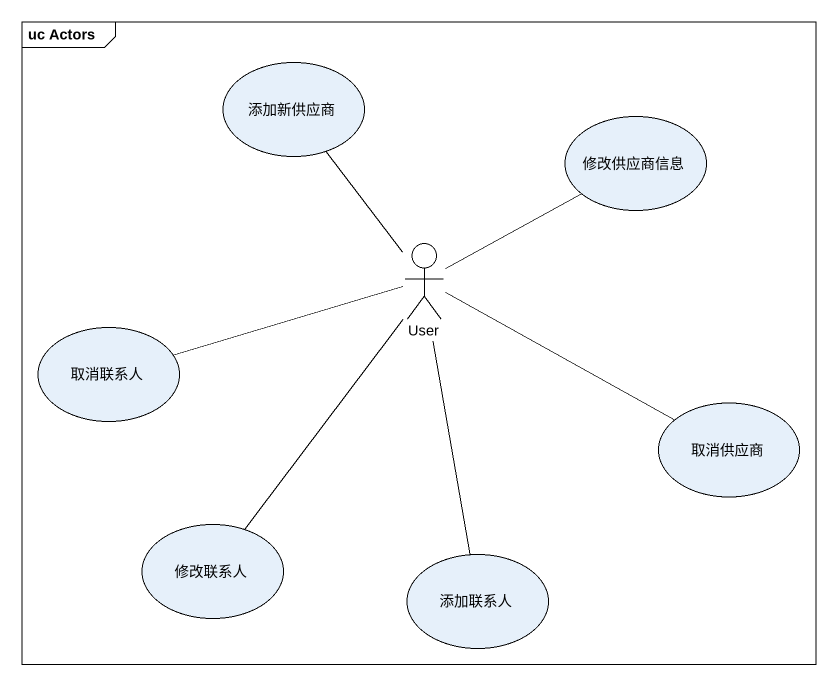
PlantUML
@startuml
mainframe uc Actors
usecase 添加新供应商
usecase 修改供应商信息
actor User
usecase 取消联系人
usecase 取消供应商
usecase 修改联系人
usecase 添加联系人
User -up- 添加新供应商
User -up- 修改供应商信息
User -left- 取消联系人
User -right- 取消供应商
User -- 修改联系人
User -- 添加联系人
@enduml
